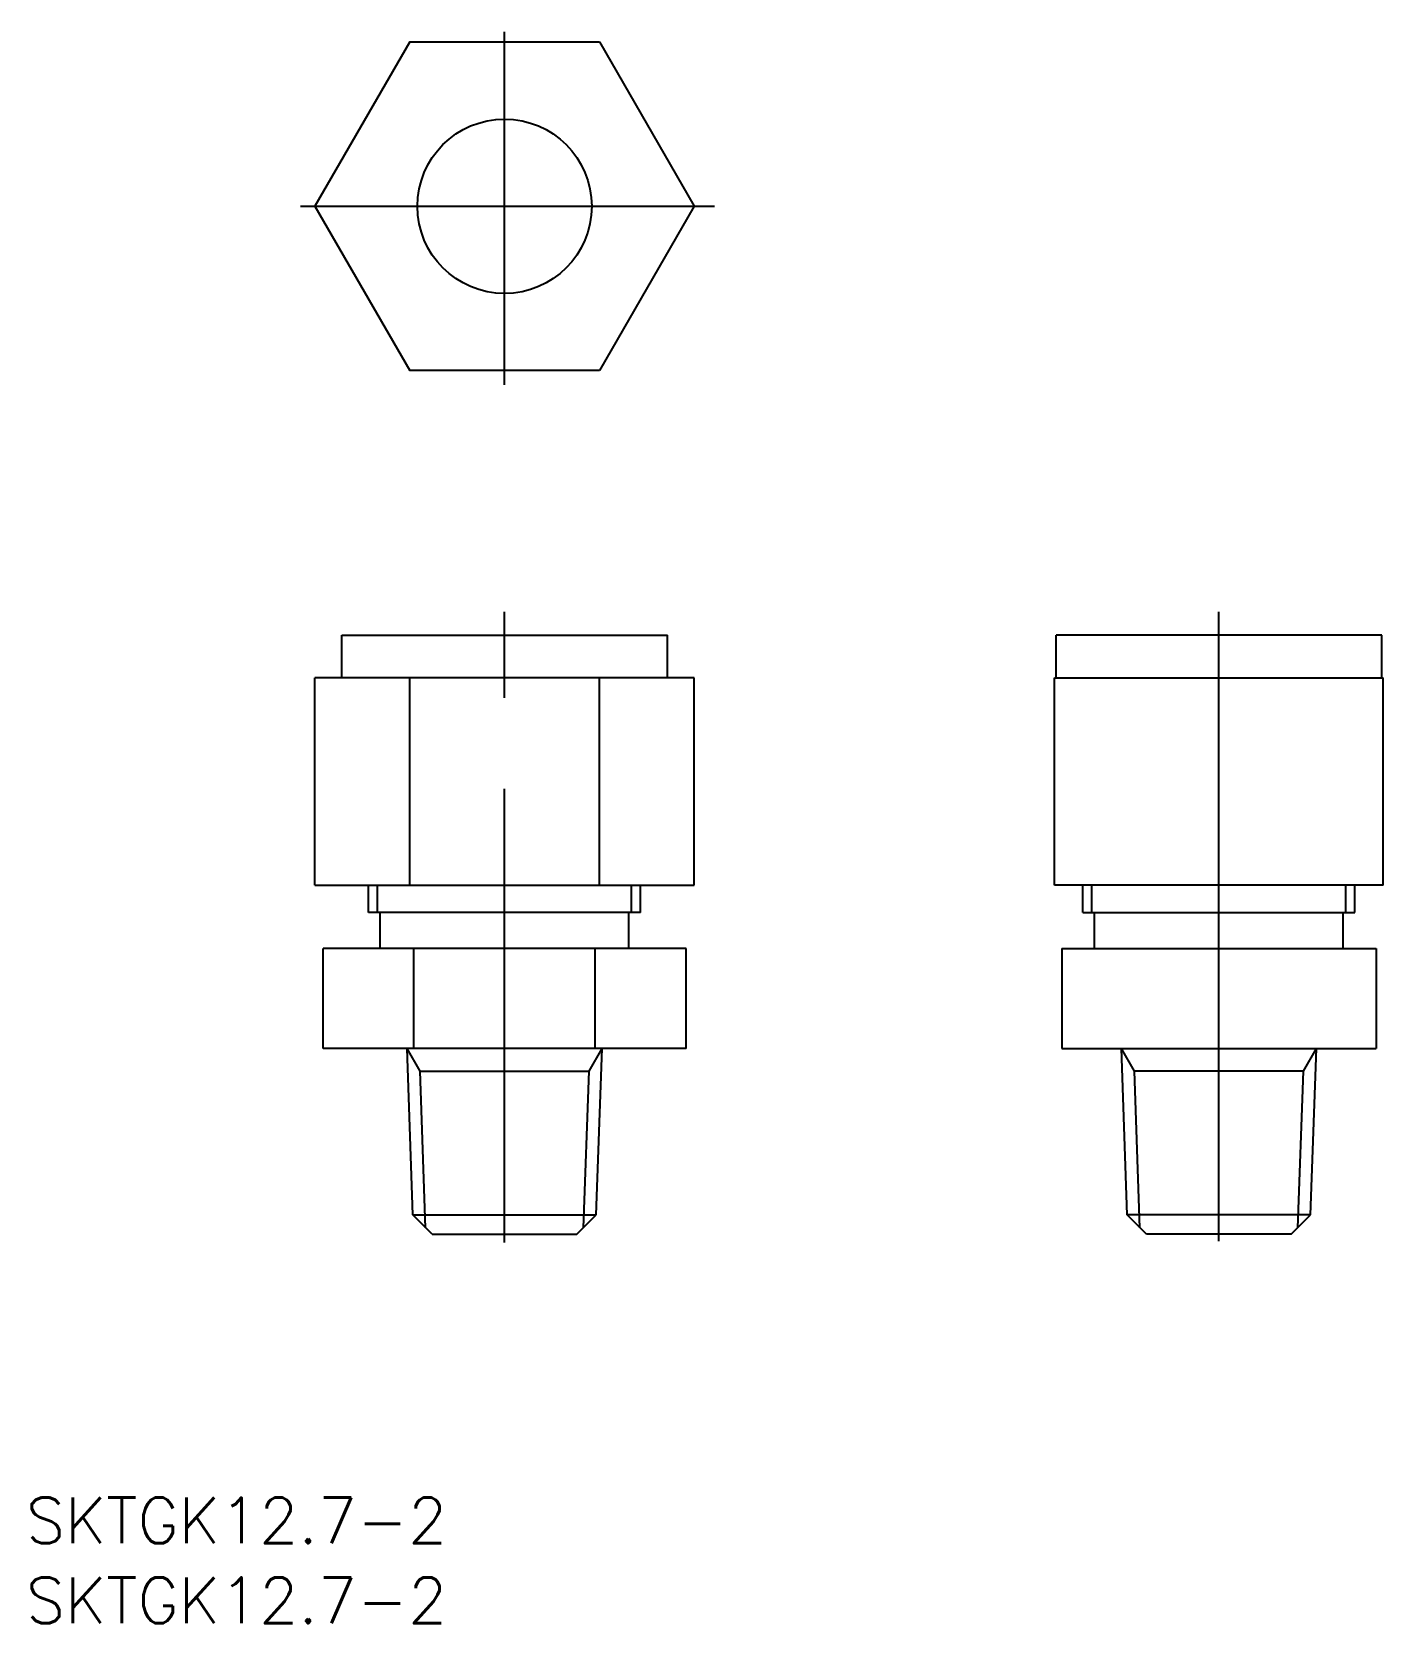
# Model space of a CAD drawing. Extents: x -33 to 62, y -33 to 78.
import ezdxf

# ---------------------------------------------------------------- set-up
doc = ezdxf.new("R2010")
doc.units = 0
doc.linetypes.add('CENTER', pattern=[50.8, 31.75, -6.35, 6.35, -6.35])
doc.layers.get('0').update_dxf_attribs({"linetype": 'CONTINUOUS'})
doc.layers.add('CENTER', color=1, linetype='CENTER')
doc.styles.get("Standard").update_dxf_attribs({"font": 'txt.shx', "bigfont": '@extfont2.shx'})

msp = doc.modelspace()

# ---------------------------------------------------------------- linework, layer by layer
at = {"color": 7, "linetype": 'CONTINUOUS'}
for p, q in [((-6.639528, 77.411799), (-13.279056, 65.911799)), ((-6.639528, 77.411799), (6.639528, 77.411799)), ((6.639528, 77.411799), (13.279056, 65.911799)), ((-13.279056, 65.911799), (-6.639528, 54.411799)), ((13.279056, 65.911799), (6.639528, 54.411799)), ((6.639528, 54.411799), (-6.639528, 54.411799)), ((-11.4, 32.911799), (-11.4, 35.911799)), ((-11.4, 35.911799), (11.4, 35.911799)), ((11.4, 32.911799), (11.4, 35.911799)), ((38.6, 32.911799), (38.6, 35.911799)), ((61.4, 35.911799), (38.6, 35.911799)), ((61.4, 32.911799), (61.4, 35.911799)), ((13.279055, 32.911799), (-13.279055, 32.911799)), ((-13.279055, 18.411798), (-13.279055, 32.911799)), ((-6.639528, 18.411798), (-6.639528, 32.911799)), ((6.639528, 18.411798), (6.639528, 32.911799)), ((13.279055, 18.411798), (13.279055, 32.911799)), ((38.499998, 18.4118), (38.499998, 32.911799)), ((38.499998, 32.911799), (61.499998, 32.911799)), ((50, 18.4118), (50, 32.911799)), ((61.500003, 18.4118), (61.500003, 32.911799)), ((-13.279055, 18.411798), (13.279055, 18.411798)), ((-9.525, 16.49), (-9.525, 18.411798)), ((9.525, 16.49), (9.525, 18.411798)), ((61.500003, 18.4118), (38.499998, 18.4118)), ((40.475, 16.49), (40.475, 18.411798)), ((59.525, 16.49), (59.525, 18.411798)), ((9.525, 16.49), (-9.525, 16.49)), ((-8.699999, 13.99), (-8.699999, 16.49)), ((8.7, 13.99), (8.7, 16.49)), ((40.475, 16.49), (59.525, 16.49)), ((41.3, 13.99), (41.3, 16.49)), ((58.699999, 13.99), (58.699999, 16.49)), ((12.701706, 13.99), (-12.701706, 13.99)), ((-12.701706, 6.99), (-12.701706, 13.99)), ((-6.350853, 6.99), (-6.350853, 13.99)), ((6.350853, 6.99), (6.350853, 13.99)), ((12.701706, 6.99), (12.701706, 13.99)), ((38.999999, 13.99), (61.000001, 13.99)), ((38.999999, 13.99), (38.999999, 6.99)), ((50, 6.99), (50, 13.99)), ((61.000001, 13.99), (61.000001, 6.99)), ((12.701706, 6.99), (-12.701706, 6.99)), ((-5.911488, 5.411914), (-6.822596, 6.989999)), ((-6.415665, -4.662961), (-6.822595, 6.989999)), ((5.911488, 5.411913), (6.822596, 6.989999)), ((6.415667, -4.662962), (6.822597, 6.989999)), ((39, 6.99), (60.999999, 6.99)), ((43.584333, -4.662962), (43.177403, 6.989999)), ((44.088512, 5.411913), (43.177404, 6.989999)), ((55.911488, 5.411914), (56.822596, 6.989999)), ((56.415665, -4.662961), (56.822595, 6.989999)), ((-5.068626, -6.010001), (-6.415666, -4.662961)), ((5.068628, -6.009999), (6.415667, -4.66296)), ((44.931372, -6.009999), (43.584333, -4.66296)), ((55.068626, -6.010001), (56.415666, -4.662961)), ((-5.068627, -6.01), (5.068627, -6.01)), ((55.068627, -6.01), (44.931373, -6.01))]:
    msp.add_line(p, q, dxfattribs=at)
at = {"color": 3, "linetype": 'CONTINUOUS'}
for p, q in [((-8.889999, 16.49), (-8.889999, 18.411798)), ((8.89, 16.49), (8.89, 18.411798)), ((41.11, 16.49), (41.11, 18.411798)), ((58.889999, 16.49), (58.889999, 18.411798)), ((-5.911488, 5.411915), (5.911488, 5.411915)), ((-5.528692, -5.549933), (-5.911488, 5.411914)), ((5.528692, -5.549936), (5.911488, 5.411914)), ((55.911488, 5.411915), (44.088512, 5.411915)), ((44.471308, -5.549936), (44.088512, 5.411914)), ((55.528692, -5.549933), (55.911488, 5.411914)), ((-6.415665, -4.66296), (6.415667, -4.66296)), ((56.415665, -4.66296), (43.584333, -4.66296))]:
    msp.add_line(p, q, dxfattribs=at)
at = {"color": 7, "linetype": 'CONTINUOUS'}
msp.add_circle((0, 65.911799), 6.1, dxfattribs=at)
at = {"layer": 'CENTER', "color": 1, "linetype": 'CENTER'}
for p, q in [((0, 53.412109), (0, 78.118271)), ((-14.281061, 65.911799), (14.695813, 65.911799)), ((0, -6.590263), (0, 37.541554)), ((50, -6.505469), (50, 37.541554))]:
    msp.add_line(p, q, dxfattribs=at)

# ---------------------------------------------------------------- texts
at = {"color": 7, "linetype": 'CONTINUOUS'}
for p in [(-33.504077, -27.630849), (-33.504077, -33.22115)]:
    msp.add_text('SKTGK12.7-2', height=3.2, dxfattribs=at).set_placement(p)

doc.saveas('drawing.dxf')
